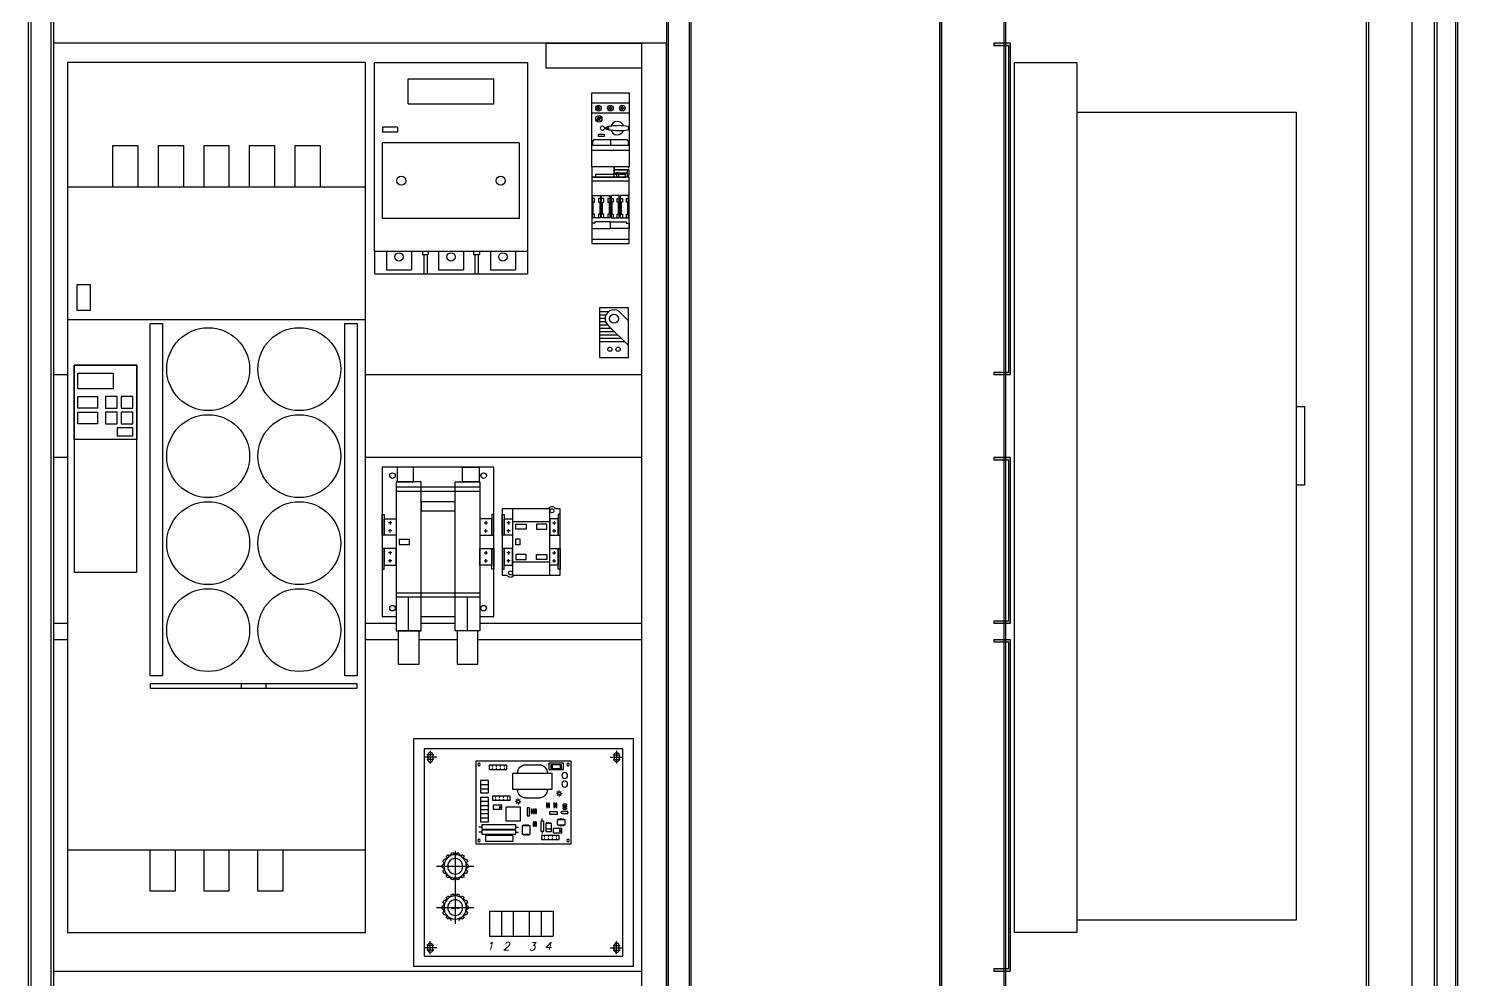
# Model space of a CAD drawing. Header units: millimetres. Extents: x 3151 to 30896, y 1337 to 7086.
# Drawn here: x 17289 to 19014, y 5247 to 6394 of the extents above; entities that cross this region are included whole.
import ezdxf

# ---------------------------------------------------------------- set-up
doc = ezdxf.new("R2010")
doc.units = ezdxf.units.MM
doc.styles.add('romans', font='ROMANS')

msp = doc.modelspace()

# ---------------------------------------------------------------- hatches: boundary and pattern name
for points in [[(18474.3, 6376.7), (18454.3, 6376.7), (18454.3, 6374), (18471.7, 6374), (18471.7, 5979.3), (18454.3, 5979.3), (18454.3, 5976.7), (18474.3, 5976.7)], [(18474.3, 5876.7), (18454.3, 5876.7), (18454.3, 5874), (18471.7, 5874), (18471.7, 5679.3), (18454.3, 5679.3), (18454.3, 5676.7), (18474.3, 5676.7)], [(18474.3, 5656.7), (18454.3, 5656.7), (18454.3, 5654), (18471.7, 5654), (18471.7, 5259.3), (18454.3, 5259.3), (18454.3, 5256.7), (18474.3, 5256.7)]]:
    msp.add_hatch(color=7).paths.add_polyline_path(points)

# ---------------------------------------------------------------- linework, layer by layer
at = {"color": 7}
for p, q in [((17288.8, 4336.7), (17288.8, 6536.7)), ((17291.5, 6534), (17291.5, 4339.3)), ((17316.2, 4339.3), (17316.2, 6534)), ((17318.8, 6536.7), (17318.8, 4336.7)), ((18058.8, 6536.7), (18058.8, 4336.7)), ((18061.5, 4339.3), (18061.5, 6534)), ((18086.2, 6534), (18086.2, 4339.3)), ((18088.8, 4336.7), (18088.8, 6536.7)), ((18388.8, 6536.7), (18388.8, 4336.7)), ((18986.2, 4336.7), (18986.2, 6536.7)), ((18988.8, 6536.7), (18988.8, 4336.7)), ((18958.8, 6506.7), (18958.8, 4366.7)), ((18988.8, 6510.8), (18988.8, 4401.8)), ((19011.8, 4401.8), (19011.8, 6510.8)), ((19013.8, 6512.8), (19013.8, 4399.8)), ((18903.8, 6451.7), (18903.8, 4421.7)), ((18906.5, 6454.3), (18906.5, 4419)), ((18388.8, 4422.2), (18388.8, 6451.2)), ((18388.8, 6451.2), (18388.8, 4422.2)), ((18391.5, 4422.2), (18391.5, 6451.2)), ((18466.2, 6451.2), (18466.2, 4422.2)), ((18468.8, 4422.2), (18468.8, 6451.2)), ((18058.8, 6376.7), (17318.8, 6376.7)), ((17318.8, 6376.7), (17318.8, 5976.7)), ((17913.8, 6376.7), (18028.8, 6376.7)), ((17913.8, 6346.7), (17913.8, 6376.7)), ((18028.8, 6376.7), (18028.8, 6346.7)), ((18058.8, 6376.7), (18028.8, 6376.7)), ((18028.8, 6376.7), (18028.8, 4779.2)), ((18058.8, 5976.7), (18058.8, 6376.7)), ((18058.8, 4779.2), (18058.8, 6376.7)), ((18474.3, 6376.7), (18454.3, 6376.7)), ((18454.3, 6376.7), (18454.3, 6374)), ((18454.3, 6374), (18471.7, 6374)), ((18471.7, 6374), (18471.7, 5979.3)), ((18474.3, 5976.7), (18474.3, 6376.7)), ((17695.7, 6353.3), (17335.7, 6353.3)), ((17335.7, 6353.3), (17335.7, 5303.3)), ((17695.7, 5303.3), (17695.7, 6353.3)), ((17706.3, 6353.3), (17891.3, 6353.3)), ((17706.3, 6125.3), (17706.3, 6353.3)), ((17891.3, 6353.3), (17891.3, 6125.3)), ((18479.3, 6353.3), (18554.3, 6353.3)), ((18479.3, 5303.3), (18479.3, 6353.3)), ((18554.3, 6353.3), (18554.3, 5303.3)), ((17747.2, 6333.7), (17850.5, 6333.7)), ((17747.2, 6303.7), (17747.2, 6333.7)), ((17850.5, 6303.7), (17850.5, 6333.7)), ((18028.8, 6346.7), (17913.8, 6346.7)), ((17968.8, 6227.7), (17968.8, 6316.7)), ((17968.8, 6316.7), (18013.8, 6316.7)), ((18013.8, 6316.7), (18013.8, 6227.7)), ((17747.2, 6303.7), (17850.5, 6303.7)), ((17968.8, 6304.7), (18013.8, 6304.7)), ((17975.1, 6298.6), (17976.6, 6298.6)), ((17975.1, 6298), (17975.1, 6298.6)), ((17975.1, 6298), (17976.6, 6298)), ((17976.6, 6298.6), (17976.6, 6301.7)), ((17976.6, 6294.9), (17976.6, 6298)), ((17977.2, 6298.6), (17977.2, 6301.7)), ((17977.2, 6298.6), (17978.7, 6298.6)), ((17977.2, 6298), (17978.7, 6298)), ((17977.2, 6294.9), (17977.2, 6298)), ((17978.7, 6298), (17978.7, 6298.6)), ((17989.5, 6298.6), (17991, 6298.6)), ((17989.5, 6298), (17989.5, 6298.6)), ((17989.5, 6298), (17991, 6298)), ((17991, 6298.6), (17991, 6301.7)), ((17991, 6294.9), (17991, 6298)), ((17991.6, 6298.6), (17991.6, 6301.7)), ((17991.6, 6298.6), (17993.1, 6298.6)), ((17991.6, 6294.9), (17991.6, 6298)), ((17991.6, 6298), (17993.1, 6298)), ((17993.1, 6298), (17993.1, 6298.6)), ((18003.9, 6298.6), (18005.4, 6298.6)), ((18003.9, 6298), (18003.9, 6298.6)), ((18003.9, 6298), (18005.4, 6298)), ((18005.4, 6298.6), (18005.4, 6301.7)), ((18005.4, 6294.9), (18005.4, 6298)), ((18006, 6298.6), (18006, 6301.7)), ((18006, 6298.6), (18007.5, 6298.6)), ((18006, 6294.9), (18006, 6298)), ((18006, 6298), (18007.5, 6298)), ((18007.5, 6298), (18007.5, 6298.6)), ((17968.8, 6292.7), (18013.8, 6292.7)), ((17974.3, 6284), (17976.6, 6285.6)), ((17975, 6283), (17974.3, 6284)), ((17977.3, 6284.6), (17975, 6283)), ((17976.6, 6285.6), (17975.8, 6286.7)), ((17976.6, 6287.3), (17977.4, 6286.2)), ((17978, 6283.5), (17977.3, 6284.6)), ((17977.4, 6286.2), (17979.7, 6287.7)), ((17977.4, 6286.2), (17977.5, 6286.2)), ((17980.4, 6286.8), (17978.1, 6285.2)), ((17978.1, 6285.2), (17978.9, 6284.1)), ((17979.7, 6287.7), (17980.4, 6286.8)), ((18554.3, 6293.3), (18819.3, 6293.3)), ((18819.3, 6293.3), (18819.3, 5318.3)), ((17734.3, 6275.3), (17716.3, 6275.3)), ((17716.3, 6275.3), (17716.3, 6269.3)), ((17734.3, 6269.3), (17716.3, 6269.3)), ((17734.3, 6275.3), (17734.3, 6269.3)), ((17976.7, 6267.1), (17983.7, 6267.1)), ((17976.7, 6264.1), (17976.7, 6267.1)), ((17983.7, 6264.1), (17976.7, 6264.1)), ((17983.7, 6267.1), (17983.7, 6264.1)), ((17983.9, 6275), (17986.2, 6275)), ((17986.2, 6273.5), (17983.9, 6273.5)), ((17986.2, 6275), (17988.9, 6275)), ((17988.9, 6273.5), (17986.2, 6273.5)), ((17988.9, 6275), (17988.9, 6273.5)), ((18013, 6272.9), (18013, 6275.6)), ((17390.7, 6203.3), (17390.7, 6253.3)), ((17390.7, 6253.3), (17420.7, 6253.3)), ((17420.7, 6253.3), (17420.7, 6203.3)), ((17445.7, 6203.3), (17445.7, 6253.3)), ((17445.7, 6253.3), (17475.7, 6253.3)), ((17475.7, 6253.3), (17475.7, 6203.3)), ((17500.7, 6203.3), (17500.7, 6253.3)), ((17500.7, 6253.3), (17530.7, 6253.3)), ((17530.7, 6253.3), (17530.7, 6203.3)), ((17555.7, 6203.3), (17555.7, 6253.3)), ((17555.7, 6253.3), (17585.7, 6253.3)), ((17585.7, 6253.3), (17585.7, 6203.3)), ((17610.7, 6203.3), (17610.7, 6253.3)), ((17610.7, 6253.3), (17640.7, 6253.3)), ((17640.7, 6253.3), (17640.7, 6203.3)), ((17881.3, 6256.3), (17716.3, 6256.3)), ((17716.3, 6165.3), (17716.3, 6256.3)), ((17881.3, 6256.3), (17881.3, 6165.3)), ((17968.8, 6247.7), (18013.8, 6247.7)), ((17969.9, 6259.4), (17971.2, 6259.4)), ((17969.9, 6253.4), (17969.9, 6259.4)), ((18012.7, 6253.4), (17969.9, 6253.4)), ((17971.2, 6259.4), (17971.2, 6260.5)), ((17971.2, 6260.5), (18011.4, 6260.5)), ((17991.3, 6260.5), (17991.3, 6253.4)), ((18011.4, 6260.5), (18011.4, 6259.4)), ((18011.4, 6259.4), (18012.7, 6259.4)), ((18012.7, 6259.4), (18012.7, 6253.4)), ((18013.8, 6227.7), (17968.8, 6227.7)), ((17995.9, 6227.7), (17969.8, 6227.7)), ((17995.9, 6215.1), (17995.9, 6227.7)), ((18012.1, 6227.7), (17995.9, 6227.7)), ((17995.9, 6227.7), (17995.9, 6223.7)), ((17968.8, 6226.7), (17968.8, 6215.1)), ((18013.8, 6215.1), (17968.8, 6215.1)), ((17968.8, 6215.1), (17968.8, 6135.1)), ((17968.8, 6215.1), (17995.9, 6215.1)), ((18013.8, 6210.1), (17968.8, 6210.1)), ((17968.8, 6210.1), (17968.8, 6140.1)), ((18009.3, 6218.1), (17973.3, 6218.1)), ((17973.3, 6218.1), (17973.3, 6215.1)), ((17973.3, 6215.1), (18009.3, 6215.1)), ((17995.9, 6223.7), (18012.1, 6223.7)), ((18012.1, 6223.7), (17995.9, 6223.7)), ((17995.9, 6223.7), (17995.9, 6220.4)), ((17995.9, 6220.4), (18012.1, 6220.4)), ((18001.3, 6220.4), (17998.6, 6220.4)), ((17998.6, 6220.4), (17998.6, 6215.1)), ((17998.6, 6215.1), (18001.3, 6215.1)), ((18001.3, 6215.1), (18001.3, 6220.4)), ((18009.3, 6215.1), (18009.3, 6218.1)), ((18012.1, 6220.4), (18012.1, 6223.7)), ((18012.1, 6223.7), (18013.6, 6223.7)), ((18012.1, 6216.4), (18012.1, 6223.7)), ((18012.6, 6216.4), (18012.1, 6216.4)), ((18013.6, 6225.7), (18013.6, 6225.7)), ((18013.6, 6223.7), (18013.6, 6217.4)), ((18013.8, 6135.1), (18013.8, 6215.1)), ((18013.8, 6140.1), (18013.8, 6210.1)), ((17335.7, 6203.3), (17695.7, 6203.3)), ((17969.5, 6189.4), (17969.5, 6193)), ((17969.5, 6193), (17979.5, 6193)), ((17969.5, 6193), (17979.5, 6193)), ((17969.5, 6165.9), (17969.5, 6193)), ((17979.5, 6193), (17979.5, 6189.4)), ((17979.5, 6193), (17979.5, 6165.9)), ((17980.7, 6193), (17990.7, 6193)), ((17980.7, 6165.9), (17980.7, 6193)), ((17980.7, 6189.4), (17980.7, 6193)), ((17980.7, 6193), (17990.7, 6193)), ((17990.7, 6193), (17990.7, 6165.9)), ((17990.7, 6193), (17990.7, 6189.4)), ((18002, 6193), (17992, 6193)), ((17992, 6193), (17992, 6189.4)), ((18002, 6193), (17992, 6193)), ((17992, 6193), (17992, 6165.9)), ((18002, 6189.4), (18002, 6193)), ((18002, 6165.9), (18002, 6193)), ((18013.2, 6193), (18003.2, 6193)), ((18003.2, 6193), (18003.2, 6165.9)), ((18013.2, 6193), (18003.2, 6193)), ((18003.2, 6193), (18003.2, 6189.4)), ((18013.2, 6165.9), (18013.2, 6193)), ((18013.2, 6189.4), (18013.2, 6193)), ((17972, 6189.4), (17969.5, 6189.4)), ((17970.5, 6170.4), (17970.5, 6184.9)), ((17970.5, 6184.9), (17972, 6184.9)), ((17972, 6184.9), (17972, 6189.4)), ((17979.5, 6189.4), (17977, 6189.4)), ((17977, 6189.4), (17977, 6184.9)), ((17977, 6184.9), (17978.5, 6184.9)), ((17978.5, 6184.9), (17978.5, 6170.4)), ((17983.2, 6189.4), (17980.7, 6189.4)), ((17981.7, 6170.4), (17981.7, 6184.9)), ((17981.7, 6184.9), (17983.2, 6184.9)), ((17983.2, 6184.9), (17983.2, 6189.4)), ((17990.7, 6189.4), (17988.2, 6189.4)), ((17988.2, 6189.4), (17988.2, 6184.9)), ((17988.2, 6184.9), (17989.7, 6184.9)), ((17989.7, 6184.9), (17989.7, 6170.4)), ((17992, 6189.4), (17994.5, 6189.4)), ((17994.5, 6184.9), (17993, 6184.9)), ((17993, 6184.9), (17993, 6170.4)), ((17994.5, 6189.4), (17994.5, 6184.9)), ((17999.5, 6184.9), (17999.5, 6189.4)), ((17999.5, 6189.4), (18002, 6189.4)), ((18001, 6184.9), (17999.5, 6184.9)), ((18001, 6170.4), (18001, 6184.9)), ((18003.2, 6189.4), (18005.7, 6189.4)), ((18005.7, 6184.9), (18004.2, 6184.9)), ((18004.2, 6184.9), (18004.2, 6170.4)), ((18005.7, 6189.4), (18005.7, 6184.9)), ((18010.7, 6184.9), (18010.7, 6189.4)), ((18010.7, 6189.4), (18013.2, 6189.4)), ((18012.2, 6184.9), (18010.7, 6184.9)), ((18012.2, 6170.4), (18012.2, 6184.9)), ((17881.3, 6165.3), (17716.3, 6165.3)), ((17972.3, 6159.4), (17968.8, 6159.4)), ((17968.8, 6159.4), (17968.8, 6153.2)), ((17979.5, 6165.9), (17969.5, 6165.9)), ((17972, 6170.4), (17970.5, 6170.4)), ((17972, 6165.9), (17972, 6170.4)), ((17977, 6165.9), (17972, 6165.9)), ((17991.3, 6161.2), (17972.3, 6161.2)), ((17972.3, 6161.2), (17972.3, 6159.4)), ((17978.5, 6170.4), (17977, 6170.4)), ((17977, 6170.4), (17977, 6165.9)), ((17990.7, 6165.9), (17980.7, 6165.9)), ((17983.2, 6170.4), (17981.7, 6170.4)), ((17983.2, 6165.9), (17983.2, 6170.4)), ((17988.2, 6165.9), (17983.2, 6165.9)), ((17989.7, 6170.4), (17988.2, 6170.4)), ((17988.2, 6170.4), (17988.2, 6165.9)), ((17991.3, 6153.2), (17991.3, 6161.2)), ((17991.3, 6161.2), (18010.3, 6161.2)), ((17991.3, 6153.2), (17991.3, 6161.2)), ((17992, 6165.9), (18002, 6165.9)), ((17993, 6170.4), (17994.5, 6170.4)), ((17994.5, 6170.4), (17994.5, 6165.9)), ((17994.5, 6165.9), (17999.5, 6165.9)), ((17999.5, 6165.9), (17999.5, 6170.4)), ((17999.5, 6170.4), (18001, 6170.4)), ((18003.2, 6165.9), (18013.2, 6165.9)), ((18004.2, 6170.4), (18005.7, 6170.4)), ((18005.7, 6170.4), (18005.7, 6165.9)), ((18005.7, 6165.9), (18010.7, 6165.9)), ((18010.3, 6161.2), (18010.3, 6159.4)), ((18010.3, 6159.4), (18013.8, 6159.4)), ((18010.7, 6165.9), (18010.7, 6170.4)), ((18010.7, 6170.4), (18012.2, 6170.4)), ((18013.8, 6159.4), (18013.8, 6153.2)), ((17968.8, 6153.2), (17991.3, 6153.2)), ((18013.8, 6153.2), (17991.3, 6153.2)), ((17891.3, 6125.3), (17706.3, 6125.3)), ((17706.3, 6125.3), (17706.3, 6098.3)), ((17721.1, 6125.3), (17721.1, 6103.3)), ((17751.1, 6125.3), (17751.1, 6103.3)), ((17764.4, 6125.3), (17764.4, 6121.8)), ((17771.4, 6125.3), (17771.4, 6121.8)), ((17783.8, 6125.3), (17783.8, 6103.3)), ((17813.8, 6125.3), (17813.8, 6103.3)), ((17826.1, 6125.3), (17826.1, 6121.8)), ((17833.1, 6125.3), (17833.1, 6121.8)), ((17846.5, 6125.3), (17846.5, 6103.3)), ((17876.5, 6125.3), (17876.5, 6103.3)), ((17891.3, 6125.3), (17891.3, 6098.3)), ((17968.8, 6140.1), (18013.8, 6140.1)), ((17968.8, 6135.1), (18013.8, 6135.1)), ((17764.4, 6121.8), (17771.4, 6121.8)), ((17765.9, 6121.8), (17765.9, 6098.3)), ((17769.9, 6121.8), (17769.9, 6098.3)), ((17826.1, 6121.8), (17833.1, 6121.8)), ((17827.6, 6121.8), (17827.6, 6098.3)), ((17831.6, 6121.8), (17831.6, 6098.3)), ((17706.3, 6098.3), (17891.3, 6098.3)), ((17721.1, 6103.3), (17751.1, 6103.3)), ((17783.8, 6103.3), (17813.8, 6103.3)), ((17846.5, 6103.3), (17876.5, 6103.3)), ((17347.6, 6085.5), (17363.4, 6085.5)), ((17347.6, 6054.1), (17347.6, 6085.5)), ((17363.4, 6085.5), (17363.4, 6054.1)), ((18013.1, 6057.4), (17978.1, 6057.4)), ((17978.1, 6057.4), (17978.1, 5997.4)), ((18013.1, 5997.4), (18013.1, 6057.4)), ((17335.7, 6043.3), (17695.7, 6043.3)), ((17363.4, 6054.1), (17347.6, 6054.1)), ((17435.7, 5613.3), (17435.7, 6038.3)), ((17435.7, 6038.3), (17450.7, 6038.3)), ((17450.7, 6038.3), (17450.7, 5613.3)), ((17670.7, 5613.3), (17670.7, 6038.3)), ((17670.7, 6038.3), (17685.7, 6038.3)), ((17685.7, 6038.3), (17685.7, 5613.3)), ((17978.1, 6052.7), (17989.1, 6052.7)), ((17978.1, 6048.7), (17985.9, 6048.7)), ((17978.1, 6044.7), (17984.9, 6044.7)), ((17978.1, 6040.7), (17985.5, 6040.7)), ((18003.9, 6050.9), (18013.1, 6041.7)), ((17978.1, 6036.7), (17987.9, 6036.7)), ((17978.1, 6032.7), (17992.1, 6032.7)), ((17978.1, 6028.7), (17996.1, 6028.7)), ((17978.1, 6024.7), (18000.1, 6024.7)), ((17978.1, 6020.7), (18004.1, 6020.7)), ((17989, 6035.7), (18013.1, 6011.7)), ((17978.1, 6016.7), (18008.1, 6016.7)), ((17419.4, 5988.1), (17343.8, 5988.1)), ((17343.8, 5988.1), (17343.8, 5738.1)), ((17343.8, 5988.1), (17419.4, 5988.1)), ((17343.8, 5898.3), (17343.8, 5988.1)), ((17419.4, 5738.1), (17419.4, 5988.1)), ((17419.4, 5988.1), (17419.4, 5898.3)), ((17978.1, 5997.4), (18013.1, 5997.4)), ((17318.8, 5976.7), (17335.7, 5976.7)), ((17348.5, 5978.6), (17391, 5978.6)), ((17348.5, 5959.7), (17348.5, 5978.6)), ((17391, 5978.6), (17391, 5959.7)), ((17695.7, 5976.7), (18028.8, 5976.7)), ((18471.7, 5979.3), (18454.3, 5979.3)), ((18454.3, 5979.3), (18454.3, 5976.7)), ((18454.3, 5976.7), (18474.3, 5976.7)), ((17391, 5959.7), (17348.5, 5959.7)), ((17348.5, 5950.3), (17372.1, 5950.3)), ((17348.5, 5936.1), (17348.5, 5950.3)), ((17372.1, 5936.1), (17348.5, 5936.1)), ((17372.1, 5950.3), (17372.1, 5936.1)), ((17395.8, 5950.3), (17381.6, 5950.3)), ((17381.6, 5950.3), (17381.6, 5936.1)), ((17381.6, 5936.1), (17395.8, 5936.1)), ((17395.8, 5936.1), (17395.8, 5950.3)), ((17414.7, 5950.3), (17400.5, 5950.3)), ((17400.5, 5950.3), (17400.5, 5936.1)), ((17400.5, 5936.1), (17414.7, 5936.1)), ((17414.7, 5936.1), (17414.7, 5950.3)), ((18819.3, 5938.3), (18829.3, 5938.3)), ((18829.3, 5938.3), (18829.3, 5843.3)), ((17348.5, 5931.4), (17372.1, 5931.4)), ((17348.5, 5917.2), (17348.5, 5931.4)), ((17372.1, 5917.2), (17348.5, 5917.2)), ((17372.1, 5931.4), (17372.1, 5917.2)), ((17395.8, 5931.4), (17381.6, 5931.4)), ((17381.6, 5931.4), (17381.6, 5917.2)), ((17381.6, 5917.2), (17395.8, 5917.2)), ((17395.8, 5917.2), (17395.8, 5931.4)), ((17414.7, 5931.4), (17400.5, 5931.4)), ((17400.5, 5931.4), (17400.5, 5917.2)), ((17400.5, 5917.2), (17414.7, 5917.2)), ((17414.7, 5917.2), (17414.7, 5931.4)), ((17414.7, 5912.5), (17395.8, 5912.5)), ((17395.8, 5912.5), (17395.8, 5903)), ((17395.8, 5903), (17414.7, 5903)), ((17414.7, 5903), (17414.7, 5912.5)), ((17419.4, 5898.3), (17343.8, 5898.3)), ((17335.7, 5876.7), (17318.8, 5876.7)), ((17318.8, 5876.7), (17318.8, 5676.7)), ((18028.8, 5876.7), (17695.7, 5876.7)), ((18058.8, 5676.7), (18058.8, 5876.7)), ((18474.3, 5876.7), (18454.3, 5876.7)), ((18454.3, 5876.7), (18454.3, 5874)), ((18454.3, 5874), (18471.7, 5874)), ((18471.7, 5874), (18471.7, 5679.3)), ((18474.3, 5676.7), (18474.3, 5876.7)), ((17850.7, 5864.8), (17715.7, 5864.8)), ((17715.7, 5864.8), (17715.7, 5684.8)), ((17753.7, 5864.8), (17733.7, 5864.8)), ((17733.7, 5864.8), (17733.7, 5847.3)), ((17753.7, 5847.3), (17753.7, 5864.8)), ((17812.7, 5847.3), (17812.7, 5864.8)), ((17812.7, 5864.8), (17832.7, 5864.8)), ((17832.7, 5864.8), (17832.7, 5847.3)), ((17850.7, 5684.8), (17850.7, 5864.8)), ((17762.7, 5847.3), (17732.7, 5847.3)), ((17732.7, 5847.3), (17732.7, 5667.3)), ((17732.7, 5841.2), (17833.7, 5841.2)), ((17732.7, 5836.2), (17833.7, 5836.2)), ((17733.7, 5847.3), (17753.7, 5847.3)), ((17762.7, 5667.3), (17762.7, 5847.3)), ((17803.7, 5667.3), (17803.7, 5847.3)), ((17803.7, 5847.3), (17833.7, 5847.3)), ((17832.7, 5847.3), (17812.7, 5847.3)), ((17833.7, 5847.3), (17833.7, 5667.3)), ((18829.3, 5843.3), (18819.3, 5843.3)), ((17803.7, 5823.3), (17762.7, 5823.3)), ((17762.7, 5823.3), (17762.7, 5812.3)), ((17803.7, 5812.3), (17803.7, 5823.3)), ((17873.2, 5814.8), (17860.7, 5814.8)), ((17860.7, 5814.8), (17860.7, 5734.8)), ((17918.2, 5814.8), (17873.2, 5814.8)), ((17873.2, 5814.8), (17873.2, 5734.8)), ((17918.2, 5734.8), (17918.2, 5814.8)), ((17930.7, 5814.8), (17925.1, 5814.8)), ((17930.7, 5734.8), (17930.7, 5814.8)), ((17715.7, 5782.8), (17715.7, 5807.8)), ((17715.7, 5807.8), (17718.2, 5807.8)), ((17718.2, 5807.8), (17718.2, 5782.8)), ((17718.2, 5782.8), (17718.2, 5802.8)), ((17718.2, 5802.8), (17732.7, 5802.8)), ((17727.5, 5797.7), (17723.5, 5797.7)), ((17725.5, 5799.7), (17725.5, 5795.7)), ((17732.7, 5802.8), (17732.7, 5782.8)), ((17762.7, 5812.3), (17803.7, 5812.3)), ((17848.2, 5802.8), (17833.7, 5802.8)), ((17833.7, 5802.8), (17833.7, 5782.8)), ((17839, 5797.7), (17843, 5797.7)), ((17841, 5799.7), (17841, 5795.7)), ((17850.7, 5807.8), (17848.2, 5807.8)), ((17848.2, 5807.8), (17848.2, 5782.8)), ((17848.2, 5782.8), (17848.2, 5802.8)), ((17850.7, 5782.8), (17850.7, 5807.8)), ((17860.7, 5782.8), (17860.7, 5807.8)), ((17860.7, 5807.8), (17863.2, 5807.8)), ((17863.2, 5807.8), (17863.2, 5782.8)), ((17863.2, 5782.8), (17863.2, 5802.8)), ((17863.2, 5802.8), (17873.2, 5802.8)), ((17870.2, 5797.7), (17866.2, 5797.7)), ((17868.2, 5799.7), (17868.2, 5795.7)), ((17873.2, 5802.8), (17873.2, 5782.8)), ((17918.2, 5799.1), (17873.2, 5799.1)), ((17876.9, 5790), (17876.9, 5796.1)), ((17876.9, 5796.1), (17889.4, 5796.1)), ((17889.4, 5796.1), (17889.4, 5790)), ((17914.6, 5796.1), (17902, 5796.1)), ((17902, 5796.1), (17902, 5790)), ((17914.6, 5790), (17914.6, 5796.1)), ((17928.2, 5802.8), (17918.2, 5802.8)), ((17918.2, 5802.8), (17918.2, 5782.8)), ((17921.2, 5797.7), (17925.2, 5797.7)), ((17923.2, 5799.7), (17923.2, 5795.7)), ((17930.7, 5807.8), (17928.2, 5807.8)), ((17928.2, 5807.8), (17928.2, 5782.8)), ((17928.2, 5782.8), (17928.2, 5802.8)), ((17930.7, 5782.8), (17930.7, 5807.8)), ((17718.2, 5782.8), (17715.7, 5782.8)), ((17732.7, 5782.8), (17718.2, 5782.8)), ((17727.5, 5788), (17723.5, 5788)), ((17725.5, 5786), (17725.5, 5790)), ((17833.7, 5782.8), (17848.2, 5782.8)), ((17839, 5788), (17843, 5788)), ((17841, 5786), (17841, 5790)), ((17848.2, 5782.8), (17850.7, 5782.8)), ((17863.2, 5782.8), (17860.7, 5782.8)), ((17873.2, 5782.8), (17863.2, 5782.8)), ((17870.2, 5788), (17866.2, 5788)), ((17868.2, 5786), (17868.2, 5790)), ((17889.4, 5790), (17876.9, 5790)), ((17902, 5790), (17914.6, 5790)), ((17918.2, 5782.8), (17928.2, 5782.8)), ((17921.2, 5788), (17925.2, 5788)), ((17923.2, 5786), (17923.2, 5790)), ((17928.2, 5782.8), (17930.7, 5782.8)), ((17718.2, 5766.7), (17715.7, 5766.7)), ((17715.7, 5766.7), (17715.7, 5741.7)), ((17732.7, 5766.7), (17718.2, 5766.7)), ((17718.2, 5766.7), (17718.2, 5746.7)), ((17718.2, 5741.7), (17718.2, 5766.7)), ((17727.5, 5761.6), (17723.5, 5761.6)), ((17725.5, 5763.6), (17725.5, 5759.6)), ((17732.7, 5746.7), (17732.7, 5766.7)), ((17748.9, 5777.8), (17736.4, 5777.8)), ((17736.4, 5777.8), (17736.4, 5771.7)), ((17736.4, 5771.7), (17748.9, 5771.7)), ((17748.9, 5771.7), (17748.9, 5777.8)), ((17833.7, 5766.7), (17848.2, 5766.7)), ((17833.7, 5746.7), (17833.7, 5766.7)), ((17839, 5761.6), (17843, 5761.6)), ((17841, 5763.6), (17841, 5759.6)), ((17848.2, 5766.7), (17848.2, 5746.7)), ((17848.2, 5766.7), (17850.7, 5766.7)), ((17848.2, 5741.7), (17848.2, 5766.7)), ((17850.7, 5766.7), (17850.7, 5741.7)), ((17863.2, 5766.7), (17860.7, 5766.7)), ((17860.7, 5766.7), (17860.7, 5741.7)), ((17863.2, 5741.7), (17863.2, 5766.7)), ((17873.2, 5766.7), (17863.2, 5766.7)), ((17863.2, 5766.7), (17863.2, 5746.7)), ((17870.2, 5761.6), (17866.2, 5761.6)), ((17868.2, 5763.6), (17868.2, 5759.6)), ((17873.2, 5746.7), (17873.2, 5766.7)), ((17876.9, 5778.5), (17882, 5778.5)), ((17876.9, 5771.1), (17876.9, 5778.5)), ((17882, 5771.1), (17876.9, 5771.1)), ((17882, 5778.5), (17882, 5771.1)), ((17918.2, 5766.7), (17928.2, 5766.7)), ((17918.2, 5746.7), (17918.2, 5766.7)), ((17921.2, 5761.6), (17925.2, 5761.6)), ((17923.2, 5763.6), (17923.2, 5759.6)), ((17928.2, 5766.7), (17928.2, 5746.7)), ((17928.2, 5766.7), (17930.7, 5766.7)), ((17928.2, 5741.7), (17928.2, 5766.7)), ((17930.7, 5766.7), (17930.7, 5741.7)), ((17718.2, 5746.7), (17732.7, 5746.7)), ((17727.5, 5751.8), (17723.5, 5751.8)), ((17725.5, 5749.8), (17725.5, 5753.8)), ((17848.2, 5746.7), (17833.7, 5746.7)), ((17839, 5751.8), (17843, 5751.8)), ((17841, 5749.8), (17841, 5753.8)), ((17863.2, 5746.7), (17873.2, 5746.7)), ((17870.2, 5751.8), (17866.2, 5751.8)), ((17868.2, 5749.8), (17868.2, 5753.8)), ((17918.2, 5750.4), (17873.2, 5750.4)), ((17889.4, 5759.6), (17876.9, 5759.6)), ((17876.9, 5759.6), (17876.9, 5753.4)), ((17876.9, 5753.4), (17889.4, 5753.4)), ((17889.4, 5753.4), (17889.4, 5759.6)), ((17902, 5759.6), (17914.6, 5759.6)), ((17902, 5753.4), (17902, 5759.6)), ((17914.6, 5753.4), (17902, 5753.4)), ((17914.6, 5759.6), (17914.6, 5753.4)), ((17928.2, 5746.7), (17918.2, 5746.7)), ((17921.2, 5751.8), (17925.2, 5751.8)), ((17923.2, 5749.8), (17923.2, 5753.8)), ((17343.8, 5738.1), (17419.4, 5738.1)), ((17715.7, 5741.7), (17718.2, 5741.7)), ((17850.7, 5741.7), (17848.2, 5741.7)), ((17860.7, 5741.7), (17863.2, 5741.7)), ((17860.7, 5734.8), (17866.4, 5734.8)), ((17873.2, 5734.8), (17918.2, 5734.8)), ((17918.2, 5734.8), (17930.7, 5734.8)), ((17918.2, 5734.8), (17930.7, 5734.8)), ((17930.7, 5741.7), (17928.2, 5741.7)), ((17732.7, 5713.3), (17833.7, 5713.3)), ((17732.7, 5708.3), (17833.7, 5708.3)), ((17747.7, 5667.3), (17747.7, 5708.3)), ((17818.7, 5667.3), (17818.7, 5708.3)), ((17318.8, 5676.7), (17335.7, 5676.7)), ((17695.7, 5676.7), (17732.7, 5676.7)), ((17715.7, 5684.8), (17732.7, 5684.8)), ((17762.7, 5684.8), (17803.7, 5684.8)), ((17762.7, 5676.7), (17803.7, 5676.7)), ((17833.7, 5684.8), (17850.7, 5684.8)), ((17833.7, 5676.7), (18028.8, 5676.7)), ((18471.7, 5679.3), (18454.3, 5679.3)), ((18454.3, 5679.3), (18454.3, 5676.7)), ((18454.3, 5676.7), (18474.3, 5676.7)), ((17732.7, 5667.3), (17762.7, 5667.3)), ((17760.2, 5667.3), (17735.2, 5667.3)), ((17735.2, 5667.3), (17735.2, 5627.3)), ((17760.2, 5627.3), (17760.2, 5667.3)), ((17833.7, 5667.3), (17803.7, 5667.3)), ((17831.2, 5667.3), (17806.2, 5667.3)), ((17806.2, 5667.3), (17806.2, 5627.3)), ((17831.2, 5627.3), (17831.2, 5667.3)), ((17335.7, 5656.7), (17318.8, 5656.7)), ((17318.8, 5656.7), (17318.8, 5256.7)), ((17735.2, 5656.7), (17695.7, 5656.7)), ((17806.2, 5656.7), (17760.2, 5656.7)), ((18028.8, 5656.7), (17831.2, 5656.7)), ((18058.8, 5256.7), (18058.8, 5656.7)), ((18474.3, 5656.7), (18454.3, 5656.7)), ((18454.3, 5656.7), (18454.3, 5654)), ((18454.3, 5654), (18471.7, 5654)), ((18471.7, 5654), (18471.7, 5259.3)), ((18474.3, 5256.7), (18474.3, 5656.7)), ((17735.2, 5627.3), (17760.2, 5627.3)), ((17806.2, 5627.3), (17831.2, 5627.3)), ((17450.7, 5613.3), (17435.7, 5613.3)), ((17685.7, 5613.3), (17670.7, 5613.3)), ((17575.7, 5603.3), (17435.7, 5603.3)), ((17435.7, 5603.3), (17435.7, 5598.3)), ((17435.7, 5598.3), (17575.7, 5598.3)), ((17685.7, 5603.3), (17545.7, 5603.3)), ((17545.7, 5603.3), (17545.7, 5598.3)), ((17545.7, 5598.3), (17685.7, 5598.3)), ((17575.7, 5598.3), (17575.7, 5603.3)), ((17685.7, 5598.3), (17685.7, 5603.3)), ((17753.8, 5262.4), (17753.8, 5537.4)), ((17753.8, 5537.4), (18018.8, 5537.4)), ((18018.8, 5537.4), (18018.8, 5262.4)), ((18006.3, 5524.9), (17766.3, 5524.9)), ((17766.3, 5524.9), (17766.3, 5274.9)), ((18006.3, 5274.9), (18006.3, 5524.9)), ((17778.2, 5517.8), (17769.5, 5517.8)), ((17778.2, 5512.1), (17769.5, 5512.1)), ((17770.8, 5517.8), (17770.8, 5512.1)), ((17776.8, 5517.8), (17776.8, 5512.1)), ((17828.7, 5510.2), (17828.7, 5410.2)), ((17943.9, 5510.2), (17828.7, 5510.2)), ((17845, 5505.1), (17845, 5500.1)), ((17866.4, 5505.1), (17845, 5505.1)), ((17866.4, 5500.1), (17866.4, 5505.1)), ((17888.8, 5505.8), (17905.5, 5505.8)), ((17934.7, 5507.6), (17917.1, 5507.6)), ((17917.1, 5507.6), (17917.1, 5500.1)), ((17919.5, 5506.3), (17932.3, 5506.3)), ((17919.5, 5506.3), (17919.5, 5501.3)), ((17921, 5506.3), (17921, 5501.3)), ((17930.9, 5501.3), (17930.9, 5506.3)), ((17932.3, 5501.3), (17932.3, 5506.3)), ((17934.7, 5500.1), (17934.7, 5507.6)), ((17943.9, 5410.2), (17943.9, 5510.2)), ((17994.5, 5517.8), (18003.2, 5517.8)), ((17994.5, 5512.1), (18003.2, 5512.1)), ((17995.8, 5517.8), (17995.8, 5512.1)), ((18001.8, 5517.8), (18001.8, 5512.1)), ((17843.9, 5486.8), (17834.5, 5486.8)), ((17834.5, 5486.8), (17834.5, 5471.8)), ((17843.9, 5471.8), (17843.9, 5486.8)), ((17845, 5500.1), (17866.4, 5500.1)), ((17921.1, 5495.4), (17873.1, 5495.4)), ((17873.1, 5495.4), (17873.1, 5476.3)), ((17879.2, 5495.4), (17879.2, 5495.8)), ((17915.1, 5495.4), (17915.1, 5495.8)), ((17917.1, 5500.1), (17934.7, 5500.1)), ((17919.5, 5501.3), (17932.3, 5501.3)), ((17921.1, 5476.3), (17921.1, 5495.4)), ((17834.5, 5481.8), (17843.9, 5481.8)), ((17834.5, 5476.8), (17843.9, 5476.8)), ((17834.5, 5471.8), (17843.9, 5471.8)), ((17873.1, 5476.3), (17921.1, 5476.3)), ((17879.2, 5476.3), (17879.2, 5475.8)), ((17915.1, 5476.3), (17915.1, 5475.8)), ((17927.9, 5471.1), (17926.1, 5471.1)), ((17928.4, 5472.4), (17927.1, 5473.6)), ((17928.4, 5469.9), (17927.1, 5468.7)), ((17929.5, 5472.9), (17929.5, 5474.7)), ((17929.5, 5469.4), (17929.5, 5467.6)), ((17930.7, 5472.4), (17931.9, 5473.6)), ((17930.7, 5469.9), (17931.9, 5468.7)), ((17931.2, 5471.1), (17932.9, 5471.1)), ((17834.5, 5466.8), (17834.5, 5436.8)), ((17834.5, 5466.8), (17843.9, 5466.8)), ((17834.5, 5461.8), (17843.9, 5461.8)), ((17834.5, 5456.8), (17843.9, 5456.8)), ((17834.5, 5451.8), (17843.9, 5451.8)), ((17843.9, 5436.8), (17843.9, 5466.8)), ((17848.9, 5468), (17848.9, 5462.9)), ((17870.3, 5468), (17848.9, 5468)), ((17848.9, 5462.9), (17870.3, 5462.9)), ((17860.1, 5457.1), (17849.6, 5457.1)), ((17849.6, 5457.1), (17849.6, 5452)), ((17849.6, 5452), (17860.1, 5452)), ((17860.1, 5452), (17860.1, 5457.1)), ((17864.9, 5454.7), (17864.9, 5438.3)), ((17882.6, 5454.7), (17864.9, 5454.7)), ((17870.3, 5462.9), (17870.3, 5468)), ((17878.2, 5461.5), (17876.5, 5461.5)), ((17878.7, 5462.7), (17877.5, 5464)), ((17878.7, 5460.3), (17877.5, 5459)), ((17879.9, 5463.2), (17879.9, 5465)), ((17879.9, 5459.8), (17879.9, 5458)), ((17881, 5462.7), (17882.3, 5464)), ((17881, 5460.3), (17882.3, 5459)), ((17881.5, 5461.5), (17883.3, 5461.5)), ((17882.6, 5438.3), (17882.6, 5454.7)), ((17888.8, 5465.8), (17905.5, 5465.8)), ((17893.4, 5453.8), (17890.7, 5453.8)), ((17890.7, 5453.8), (17890.7, 5444)), ((17893.4, 5444), (17893.4, 5453.8)), ((17896.9, 5451.8), (17895.6, 5451.8)), ((17895.6, 5451.8), (17895.6, 5447.3)), ((17896.2, 5451.8), (17896.2, 5453.1)), ((17896.9, 5447.3), (17896.9, 5451.8)), ((17899.5, 5451.8), (17898.2, 5451.8)), ((17898.2, 5451.8), (17898.2, 5447.3)), ((17898.8, 5451.8), (17898.8, 5453.1)), ((17899.5, 5447.3), (17899.5, 5451.8)), ((17902, 5451.8), (17900.7, 5451.8)), ((17900.7, 5451.8), (17900.7, 5447.3)), ((17901.4, 5451.8), (17901.4, 5453.1)), ((17902, 5447.3), (17902, 5451.8)), ((17915.3, 5459), (17914, 5459)), ((17914, 5459), (17914, 5454.5)), ((17914, 5454.5), (17915.3, 5454.5)), ((17914.6, 5459), (17914.6, 5460.3)), ((17914.6, 5454.5), (17914.6, 5453.4)), ((17915.3, 5454.5), (17915.3, 5459)), ((17917.8, 5459), (17916.5, 5459)), ((17916.5, 5459), (17916.5, 5454.5)), ((17916.5, 5454.5), (17917.8, 5454.5)), ((17917.2, 5459), (17917.2, 5460.3)), ((17917.2, 5454.5), (17917.2, 5453.4)), ((17917.8, 5454.5), (17917.8, 5459)), ((17924.1, 5459), (17922.8, 5459)), ((17922.8, 5459), (17922.8, 5454.5)), ((17922.8, 5454.5), (17924.1, 5454.5)), ((17923.5, 5459), (17923.5, 5460.3)), ((17923.5, 5454.5), (17923.5, 5453.4)), ((17924.1, 5454.5), (17924.1, 5459)), ((17926.7, 5459), (17925.4, 5459)), ((17925.4, 5459), (17925.4, 5454.5)), ((17925.4, 5454.5), (17926.7, 5454.5)), ((17926.1, 5459), (17926.1, 5460.3)), ((17926.1, 5454.5), (17926.1, 5453.4)), ((17926.7, 5454.5), (17926.7, 5459)), ((17934.3, 5457.5), (17933.3, 5457.5)), ((17934.3, 5455.3), (17933.3, 5455.3)), ((17934.3, 5453), (17933.3, 5453)), ((17938.2, 5458.2), (17934.3, 5458.2)), ((17934.3, 5458.2), (17934.3, 5456.8)), ((17934.3, 5456.8), (17938.2, 5456.8)), ((17938.2, 5456), (17934.3, 5456)), ((17934.3, 5456), (17934.3, 5454.5)), ((17934.3, 5454.5), (17938.2, 5454.5)), ((17938.2, 5453.8), (17934.3, 5453.8)), ((17934.3, 5453.8), (17934.3, 5452.3)), ((17934.3, 5452.3), (17938.2, 5452.3)), ((17938.2, 5456.8), (17938.2, 5458.2)), ((17938.2, 5457.5), (17939.2, 5457.5)), ((17938.2, 5454.5), (17938.2, 5456)), ((17938.2, 5455.3), (17939.2, 5455.3)), ((17938.2, 5452.3), (17938.2, 5453.8)), ((17938.2, 5453), (17939.2, 5453)), ((17834.5, 5446.8), (17843.9, 5446.8)), ((17834.5, 5441.8), (17843.9, 5441.8)), ((17834.5, 5436.8), (17843.9, 5436.8)), ((17864.9, 5438.3), (17882.6, 5438.3)), ((17886.8, 5432.2), (17886.8, 5433.8)), ((17888.7, 5432.2), (17888.7, 5433.8)), ((17890.6, 5432.2), (17890.6, 5433.8)), ((17890.7, 5444), (17893.4, 5444)), ((17892.5, 5432.2), (17892.5, 5433.8)), ((17895.6, 5447.3), (17896.9, 5447.3)), ((17896.2, 5447.3), (17896.2, 5446.1)), ((17898.2, 5447.3), (17899.5, 5447.3)), ((17899.5, 5436.5), (17898.2, 5436.5)), ((17898.2, 5436.5), (17898.2, 5432)), ((17898.8, 5447.3), (17898.8, 5446.1)), ((17898.8, 5436.5), (17898.8, 5437.8)), ((17899.5, 5432), (17899.5, 5436.5)), ((17900.7, 5447.3), (17902, 5447.3)), ((17902, 5436.5), (17900.7, 5436.5)), ((17900.7, 5436.5), (17900.7, 5432)), ((17901.4, 5447.3), (17901.4, 5446.1)), ((17901.4, 5436.5), (17901.4, 5437.8)), ((17902, 5432), (17902, 5436.5)), ((17910.7, 5437.9), (17907.1, 5437.9)), ((17907.1, 5437.9), (17907.1, 5425.7)), ((17908.9, 5437.9), (17908.9, 5440.9)), ((17910.7, 5425.7), (17910.7, 5437.9)), ((17920, 5434.7), (17913.2, 5434.7)), ((17913.2, 5434.7), (17913.2, 5425.1)), ((17914.7, 5434.7), (17914.7, 5436.3)), ((17916.6, 5434.7), (17916.6, 5436.3)), ((17927.2, 5449.1), (17917.9, 5449.1)), ((17917.9, 5449.1), (17917.9, 5446)), ((17917.9, 5446), (17927.2, 5446)), ((17918.5, 5434.7), (17918.5, 5436.3)), ((17920, 5425.1), (17920, 5434.7)), ((17936.7, 5439.4), (17927.1, 5439.4)), ((17927.1, 5439.4), (17927.1, 5433.1)), ((17927.2, 5446), (17927.2, 5449.1)), ((17929, 5439.4), (17929, 5441.1)), ((17930.9, 5439.4), (17930.9, 5441.1)), ((17932.1, 5448.3), (17931.1, 5448.3)), ((17939.7, 5449.4), (17932.1, 5449.4)), ((17932.1, 5449.4), (17932.1, 5447.1)), ((17932.1, 5447.1), (17939.7, 5447.1)), ((17932.8, 5439.4), (17932.8, 5441.1)), ((17934.7, 5439.4), (17934.7, 5441.1)), ((17936.7, 5433.1), (17936.7, 5439.4)), ((17939.7, 5447.1), (17939.7, 5449.4)), ((17939.7, 5448.3), (17940.7, 5448.3)), ((17835.9, 5430.6), (17832.3, 5430.6)), ((17835.9, 5424.4), (17832.3, 5424.4)), ((17877, 5433.1), (17835.9, 5433.1)), ((17835.9, 5433.1), (17835.9, 5428.1)), ((17835.9, 5428.1), (17877, 5428.1)), ((17877, 5426.9), (17835.9, 5426.9)), ((17835.9, 5426.9), (17835.9, 5421.9)), ((17835.9, 5421.9), (17877, 5421.9)), ((17840.4, 5420.2), (17840.4, 5413.5)), ((17873.9, 5420.2), (17840.4, 5420.2)), ((17873.9, 5413.5), (17873.9, 5420.2)), ((17877, 5428.1), (17877, 5433.1)), ((17877, 5430.6), (17880.3, 5430.6)), ((17877, 5421.9), (17877, 5426.9)), ((17877, 5424.4), (17880.3, 5424.4)), ((17894.4, 5432.2), (17884.8, 5432.2)), ((17884.8, 5432.2), (17884.8, 5422.2)), ((17884.8, 5422.2), (17894.4, 5422.2)), ((17886.8, 5422.2), (17886.8, 5420.6)), ((17888.7, 5422.2), (17888.7, 5420.6)), ((17890.6, 5422.2), (17890.6, 5420.6)), ((17892.5, 5422.2), (17892.5, 5420.6)), ((17894.4, 5422.2), (17894.4, 5432.2)), ((17898.2, 5432), (17899.5, 5432)), ((17898.8, 5432), (17898.8, 5430.8)), ((17900.7, 5432), (17902, 5432)), ((17901.4, 5432), (17901.4, 5430.8)), ((17907.1, 5425.7), (17910.7, 5425.7)), ((17929.3, 5420.6), (17907.9, 5420.6)), ((17907.9, 5420.6), (17907.9, 5415.5)), ((17908.9, 5425.7), (17908.9, 5422.7)), ((17913.2, 5428.3), (17920, 5428.3)), ((17913.2, 5425.1), (17920, 5425.1)), ((17932.7, 5428.8), (17922.2, 5428.8)), ((17922.2, 5428.8), (17922.2, 5423.7)), ((17922.2, 5423.7), (17932.7, 5423.7)), ((17927.1, 5433.1), (17936.7, 5433.1)), ((17929, 5433.1), (17929, 5431.5)), ((17929.3, 5415.5), (17929.3, 5420.6)), ((17930.9, 5433.1), (17930.9, 5431.5)), ((17932.7, 5423.7), (17932.7, 5428.8)), ((17932.8, 5433.1), (17932.8, 5431.5)), ((17934.7, 5433.1), (17934.7, 5431.5)), ((17335.7, 5403.3), (17695.7, 5403.3)), ((17435.7, 5353.3), (17435.7, 5403.3)), ((17465.7, 5403.3), (17465.7, 5353.3)), ((17500.7, 5353.3), (17500.7, 5403.3)), ((17530.7, 5403.3), (17530.7, 5353.3)), ((17565.7, 5353.3), (17565.7, 5403.3)), ((17595.7, 5403.3), (17595.7, 5353.3)), ((17828.7, 5410.2), (17943.9, 5410.2)), ((17840.4, 5413.5), (17873.9, 5413.5)), ((17907.9, 5415.5), (17929.3, 5415.5)), ((17465.7, 5353.3), (17435.7, 5353.3)), ((17530.7, 5353.3), (17500.7, 5353.3)), ((17595.7, 5353.3), (17565.7, 5353.3)), ((17845.2, 5328.9), (17845.2, 5298.9)), ((17845.2, 5328.9), (17874, 5328.9)), ((17859.6, 5328.9), (17859.6, 5298.9)), ((17874, 5328.9), (17874, 5298.9)), ((17874, 5328.9), (17893.2, 5328.9)), ((17893.2, 5328.9), (17893.2, 5298.9)), ((17893.2, 5328.9), (17922, 5328.9)), ((17907.6, 5328.9), (17907.6, 5298.9)), ((17922, 5328.9), (17922, 5298.9)), ((18819.3, 5318.3), (18554.3, 5318.3)), ((17335.7, 5303.3), (17695.7, 5303.3)), ((17845.2, 5298.9), (17874, 5298.9)), ((17874, 5298.9), (17893.2, 5298.9)), ((17893.2, 5298.9), (17922, 5298.9)), ((18554.3, 5303.3), (18479.3, 5303.3)), ((17778.2, 5287.8), (17769.5, 5287.8)), ((17778.2, 5282.1), (17769.5, 5282.1)), ((17770.8, 5282.1), (17770.8, 5287.8)), ((17776.8, 5282.1), (17776.8, 5287.8)), ((17994.5, 5287.8), (18003.2, 5287.8)), ((17994.5, 5282.1), (18003.2, 5282.1)), ((17995.8, 5282.1), (17995.8, 5287.8)), ((18001.8, 5282.1), (18001.8, 5287.8)), ((18018.8, 5262.4), (17753.8, 5262.4)), ((17766.3, 5274.9), (18006.3, 5274.9)), ((17318.8, 5256.7), (18028.8, 5256.7)), ((18471.7, 5259.3), (18454.3, 5259.3)), ((18454.3, 5259.3), (18454.3, 5256.7)), ((18454.3, 5256.7), (18474.3, 5256.7))]:
    msp.add_line(p, q, dxfattribs=at)
at = {"color": 7, "ltscale": 0.25}
for p, q in [((17773.8, 5522.7), (17773.8, 5507.2)), ((17998.8, 5522.7), (17998.8, 5507.2)), ((17781.7, 5514.9), (17766, 5514.9)), ((17991, 5514.9), (18006.7, 5514.9)), ((17781.7, 5284.9), (17766, 5284.9)), ((17773.8, 5277.2), (17773.8, 5292.7)), ((17991, 5284.9), (18006.7, 5284.9)), ((17998.8, 5277.2), (17998.8, 5292.7))]:
    msp.add_line(p, q, dxfattribs=at)
at = {"color": 7, "ltscale": 0.4}
for p, q in [((17803.9, 5402), (17803.9, 5313.7)), ((17781.4, 5383.2), (17826.4, 5383.2)), ((17781.4, 5333.4), (17826.4, 5333.4))]:
    msp.add_line(p, q, dxfattribs=at)
at = {"color": 7}
for centre, radius in [((17976.9, 6298.3), 3.4), ((17991.3, 6298.3), 3.4), ((18005.7, 6298.3), 3.4), ((17977.3, 6285.4), 3.82), ((17738.8, 6210.8), 5.5), ((17858.8, 6210.8), 5.5), ((17736.1, 6118.8), 5), ((17798.8, 6118.8), 5), ((17861.5, 6118.8), 5), ((17995.6, 6044.1), 5.46), ((17505.7, 5983.3), 50), ((17615.7, 5983.3), 50), ((17990.6, 6007.4), 2.58), ((18000.6, 6007.4), 2.58), ((17505.7, 5878.3), 50), ((17615.7, 5878.3), 50), ((17728.2, 5854.8), 3.4), ((17838.2, 5854.8), 3.4), ((17505.7, 5773.3), 50), ((17615.7, 5773.3), 50), ((17920.7, 5812.3), 2.4), ((17870.7, 5737.3), 2.4), ((17505.7, 5668.3), 50), ((17615.7, 5668.3), 50), ((17728.2, 5694.8), 3.4), ((17838.2, 5694.8), 3.4)]:
    msp.add_circle(centre, radius, dxfattribs=at)
for centre, radius, start, end in [((17977.3, 6285.4), 2, 110.52, 139.48), ((17977.3, 6285.4), 2, 290.52, 319.48), ((17999.5, 6274.2), 8, 20.26, 163.23), ((17981.5, 6274.2), 2.5, 17.46, 342.54), ((17987.5, 6274.2), 1.51, 107.41, 252.62), ((18001.8, 6208.2), 69, 98.26, 102.3), ((18002.7, 6345.3), 74.2, 257.84, 261.6), ((18001.5, 6209.5), 67.7, 80.86, 98.18), ((18001.5, 6339), 67.7, 261.82, 279.14), ((17999.5, 6274.2), 8, 196.77, 339.74), ((18012.3, 6275.6), 0.77, 0, 90), ((18012.3, 6272.9), 0.77, 270, 0), ((17969.8, 6226.7), 1, 90, 180), ((18011.6, 6225.7), 2.09, 0.1965, 73.5433), ((18011.5, 6225.7), 2.13, 287.1241, 359.1361), ((18012.6, 6217.4), 1, 270, 0), ((17995.6, 6044.2), 10.7, 38.9347, 232.0042), ((17920.7, 5812.3), 5, 30, 150), ((17870.7, 5737.3), 5, 210, 330)]:
    msp.add_arc(centre, radius, start, end, dxfattribs=at)
for centre, major_axis, start_param, end_param in [((17773.8, 5517.8), (3, 0), 0, 3.141593), ((17773.8, 5512.1), (3, 0), 3.141593, 6.283185), ((17848.7, 5504.1), (0, 0.25), 4.712389, 7.853982), ((17848.7, 5504.1), (0, 0.25), 1.570796, 4.712389), ((17853.5, 5504.1), (0, 0.25), 4.712389, 7.853982), ((17853.5, 5504.1), (0, 0.25), 1.570796, 4.712389), ((17858.3, 5504.1), (0, 0.25), 4.712389, 7.853982), ((17858.3, 5504.1), (0, 0.25), 1.570796, 4.712389), ((17863.1, 5504.1), (0, 0.25), -1.570796, 1.570796), ((17863.1, 5504.1), (0, 0.25), 1.570796, 4.712389), ((17848.7, 5501.2), (0, 0.25), 4.712389, 7.853982), ((17848.7, 5501.2), (0, 0.25), 1.570796, 4.712389), ((17853.5, 5501.2), (0, 0.25), 4.712389, 7.853982), ((17853.5, 5501.2), (0, 0.25), 1.570796, 4.712389), ((17858.3, 5501.2), (0, 0.25), 4.712389, 7.853982), ((17858.3, 5501.2), (0, 0.25), 1.570796, 4.712389), ((17863.1, 5501.2), (0, 0.25), -1.570796, 1.570796), ((17863.1, 5501.2), (0, 0.25), 1.570796, 4.712389), ((17852.6, 5466.9), (0, 0.25), -1.570796, 1.570796), ((17852.6, 5466.9), (0, 0.25), 1.570796, 4.712389), ((17852.6, 5464), (0, 0.25), -1.570796, 1.570796), ((17852.6, 5464), (0, 0.25), 1.570796, 4.712389), ((17857.4, 5466.9), (0, 0.25), -1.570796, 1.570796), ((17857.4, 5466.9), (0, 0.25), 1.570796, 4.712389), ((17857.4, 5464), (0, 0.25), -1.570796, 1.570796), ((17857.4, 5464), (0, 0.25), 1.570796, 4.712389), ((17862.2, 5466.9), (0, 0.25), -1.570796, 1.570796), ((17862.2, 5466.9), (0, 0.25), 1.570796, 4.712389), ((17862.2, 5464), (0, 0.25), -1.570796, 1.570796), ((17862.2, 5464), (0, 0.25), 1.570796, 4.712389), ((17867, 5466.9), (0, 0.25), 4.712389, 7.853982), ((17867, 5466.9), (0, 0.25), 1.570796, 4.712389), ((17867, 5464), (0, 0.25), 4.712389, 7.853982), ((17867, 5464), (0, 0.25), 1.570796, 4.712389), ((17911.6, 5419.5), (0, 0.25), -1.570796, 1.570796), ((17911.6, 5419.5), (0, 0.25), 1.570796, 4.712389), ((17911.6, 5416.6), (0, 0.25), -1.570796, 1.570796), ((17911.6, 5416.6), (0, 0.25), 1.570796, 4.712389), ((17916.4, 5419.5), (0, 0.25), -1.570796, 1.570796), ((17916.4, 5419.5), (0, 0.25), 1.570796, 4.712389), ((17916.4, 5416.6), (0, 0.25), -1.570796, 1.570796), ((17916.4, 5416.6), (0, 0.25), 1.570796, 4.712389), ((17921.2, 5419.5), (0, 0.25), 4.712389, 7.853982), ((17921.2, 5419.5), (0, 0.25), 1.570796, 4.712389), ((17921.2, 5416.6), (0, 0.25), 4.712389, 7.853982), ((17921.2, 5416.6), (0, 0.25), 1.570796, 4.712389), ((17926, 5419.5), (0, 0.25), 4.712389, 7.853982), ((17926, 5419.5), (0, 0.25), 1.570796, 4.712389), ((17926, 5416.6), (0, 0.25), 4.712389, 7.853982), ((17926, 5416.6), (0, 0.25), 1.570796, 4.712389), ((17998.8, 5287.8), (-3, 0), 3.141593, 6.283185), ((17998.8, 5282.1), (-3, 0), 0, 3.141593)]:
    msp.add_ellipse(centre, major_axis=major_axis, ratio=0.96, start_param=start_param, end_param=end_param, dxfattribs=at)
at = {"color": 7, "extrusion": (0, 0, -1)}
for centre, major_axis, start_param, end_param in [((17998.8, 5517.8), (-3, 0), 0, 3.141593), ((17888.8, 5495.8), (0, 10), 4.712389, 6.283185), ((17905.5, 5495.8), (0, 10), 0, 1.570796), ((17998.8, 5512.1), (-3, 0), 3.141593, 6.283185), ((17888.8, 5475.8), (0, 10), 3.141593, 4.712389), ((17905.5, 5475.8), (0, 10), 1.570796, 3.141593), ((17803.9, 5383.2), (0, 16.5), 5.977204, 6.140367), ((17803.9, 5400.5), (0, 2.51), 1.936687, 4.346498), ((17803.9, 5383.2), (0, 16.5), 0.142818, 0.305981), ((17787.8, 5387.1), (0, 2.51), 0.590291, 3.000101), ((17803.9, 5383.2), (0, 16.5), 4.630808, 4.79397), ((17803.9, 5383.2), (0, 16.5), 5.079607, 5.242769), ((17791, 5394), (0, 2.51), 1.03909, 3.4489), ((17803.9, 5383.2), (0, 16.5), 5.528406, 5.691568), ((17796.7, 5398.8), (0, 2.51), 1.487889, 3.897699), ((17811.1, 5398.8), (0, 2.51), 2.385486, 4.795297), ((17803.9, 5383.2), (0, 16.5), 0.591617, 0.75478), ((17816.8, 5394), (0, 2.51), 2.834285, 5.244096), ((17820, 5387.1), (0, 2.51), 3.283084, 5.692895), ((17803.9, 5383.2), (0, 16.5), 1.040416, 1.203579), ((17803.9, 5383.2), (0, 16.5), 1.489215, 1.652378), ((17787.8, 5379.4), (0, 2.51), 0.141492, 2.551302), ((17803.9, 5383.2), (0, 16.5), 4.182009, 4.345171), ((17791, 5372.5), (0, 2.51), 5.975878, 8.385688), ((17803.9, 5383.2), (0, 16.5), 3.73321, 3.896372), ((17796.7, 5367.7), (0, 2.51), 5.527079, 7.936889), ((17803.9, 5383.2), (0, 16.5), 3.284411, 3.447573), ((17803.9, 5366), (0, 2.51), 5.07828, 7.48809), ((17803.9, 5383.2), (0, 16.5), 2.835612, 2.998775), ((17811.1, 5367.7), (0, 2.51), 4.629481, 7.039292), ((17803.9, 5383.2), (0, 16.5), 2.386813, 2.549976), ((17816.8, 5372.5), (0, 2.51), 4.180682, 6.590493), ((17820, 5379.4), (0, 2.51), 3.731883, 6.141694), ((17803.9, 5383.2), (0, 16.5), 1.938014, 2.101177), ((17796.7, 5349), (0, 2.51), 1.487889, 3.897699), ((17803.9, 5333.4), (0, 16.5), 5.977204, 6.140367), ((17803.9, 5350.7), (0, 2.51), 1.936687, 4.346498), ((17803.9, 5333.4), (0, 16.5), 0.142818, 0.305981), ((17811.1, 5349), (0, 2.51), 2.385486, 4.795297), ((17787.8, 5337.3), (0, 2.51), 0.590291, 3.000101), ((17803.9, 5333.4), (0, 16.5), 4.630808, 4.79397), ((17787.8, 5329.6), (0, 2.51), 0.141492, 2.551302), ((17803.9, 5333.4), (0, 16.5), 5.079607, 5.242769), ((17791, 5344.2), (0, 2.51), 1.03909, 3.4489), ((17803.9, 5333.4), (0, 16.5), 5.528406, 5.691568), ((17803.9, 5348.4), (0, 16.5), 3.284411, 3.447573), ((17803.9, 5331.2), (0, 2.51), 5.07828, 7.48809), ((17803.9, 5348.4), (0, 16.5), 2.835612, 2.998775), ((17803.9, 5333.4), (0, 16.5), 0.591617, 0.75478), ((17816.8, 5344.2), (0, 2.51), 2.834285, 5.244096), ((17820, 5337.3), (0, 2.51), 3.283084, 5.692895), ((17820, 5329.6), (0, 2.51), 3.731883, 6.141694), ((17803.9, 5333.4), (0, 16.5), 1.040416, 1.203579), ((17803.9, 5333.4), (0, 16.5), 1.489215, 1.652378), ((17803.9, 5333.4), (0, 16.5), 4.182009, 4.345171), ((17791, 5322.7), (0, 2.51), 5.975878, 8.385688), ((17803.9, 5333.4), (0, 16.5), 3.73321, 3.896372), ((17796.7, 5317.9), (0, 2.51), 5.527079, 7.936889), ((17811.1, 5317.9), (0, 2.51), 4.629481, 7.039292), ((17803.9, 5333.4), (0, 16.5), 2.386813, 2.549976), ((17816.8, 5322.7), (0, 2.51), 4.180682, 6.590493), ((17803.9, 5333.4), (0, 16.5), 1.938014, 2.101177), ((17773.8, 5287.8), (3, 0), 3.141593, 6.283185), ((17773.8, 5282.1), (3, 0), 0, 3.141593)]:
    msp.add_ellipse(centre, major_axis=major_axis, ratio=0.96, start_param=start_param, end_param=end_param, dxfattribs=at)
for centre, major_axis in [((17832.5, 5506.1), (0, 1.51)), ((17940.2, 5506.1), (0, 1.51)), ((17936.1, 5492.8), (0, 3.63)), ((17936.1, 5482.4), (0, 3.63)), ((17929.5, 5471.1), (0, 1.7)), ((17857.8, 5454.5), (0, 0.87)), ((17879.9, 5461.5), (0, 1.7)), ((17930.4, 5426.2), (0, 0.87)), ((17832.5, 5414.4), (0, 1.51)), ((17940.2, 5414.4), (0, 1.51)), ((17803.9, 5383.2), (0, 14)), ((17803.9, 5383.2), (0, 9.39)), ((17803.9, 5333.4), (0, 14)), ((17803.9, 5333.4), (0, 9.39))]:
    msp.add_ellipse(centre, major_axis=major_axis, ratio=0.96, dxfattribs=at)

# ---------------------------------------------------------------- texts
at = {"color": 7, "style": 'romans', "oblique": 14.4255, "width": 0.993865}
for s, p in [('1', (17842, 5282)), ('2', (17861.3, 5282)), ('3', (17892.6, 5281.7)), ('4', (17911.8, 5281.8))]:
    msp.add_text(s, height=9.66, dxfattribs=at).set_placement(p)

doc.saveas('drawing.dxf')
